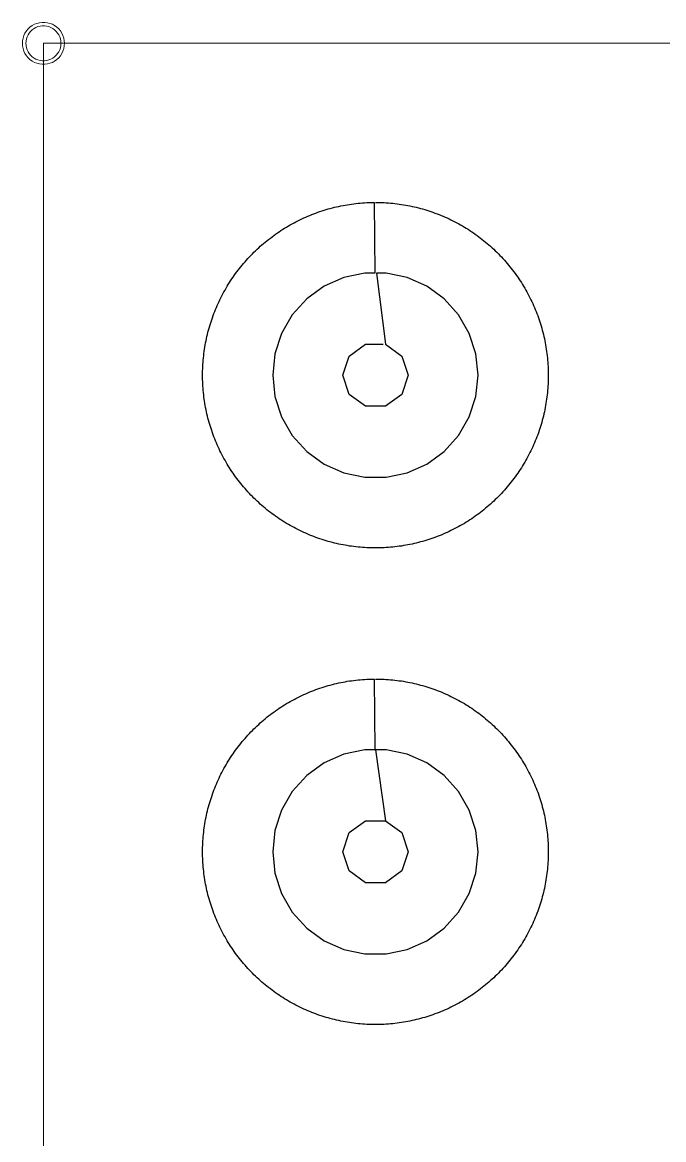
# Model space of a CAD drawing. Header units: millimetres. Extents: x 125 to 379, y 147 to 312.
# Drawn here: x 124.9 to 170.6, y 231.9 to 311.6 of the extents above; entities that cross this region are included whole.
import ezdxf

# ---------------------------------------------------------------- set-up
doc = ezdxf.new("R2010")
doc.units = ezdxf.units.MM
doc.layers.add('TOP_Full_CutOut_90', color=7, linetype='Continuous')
for name, color, linetype, lineweight in [('TOP_Full_CutOut_90_1', 7, 'Continuous', 18), ('TOP_Full_CutOut_90_2', 7, 'Continuous', 18), ('TOP_Full_CutOut_90_3', 7, 'Continuous', 18)]:
    doc.layers.add(name, color=color, linetype=linetype, lineweight=lineweight)

msp = doc.modelspace()

# ---------------------------------------------------------------- linework, layer by layer
at = {"layer": 'TOP_Full_CutOut_90'}
for points in [[(150.046033, 298.728941), (150.20091, 298.727968), (150.355762, 298.725049), (150.510565, 298.720184), (150.665295, 298.713374), (150.819927, 298.704621), (150.974436, 298.693925), (151.128799, 298.681288), (151.282992, 298.666713), (151.436988, 298.650201), (151.590766, 298.631755), (151.744299, 298.611378), (151.897564, 298.589074), (152.050537, 298.564846), (152.203193, 298.538697), (152.355508, 298.510632), (152.507459, 298.480655), (152.659021, 298.448771), (152.810171, 298.414985), (152.960884, 298.379302), (153.111136, 298.341729), (153.260905, 298.30227), (153.410166, 298.260932), (153.558896, 298.217722), (153.707071, 298.172647), (153.854668, 298.125713), (154.001663, 298.076928), (154.148034, 298.0263), (154.293758, 297.973836), (154.43881, 297.919545), (154.583169, 297.863436), (154.726811, 297.805518), (154.869714, 297.745799), (155.011855, 297.684289), (155.153213, 297.620997), (155.293763, 297.555935), (155.433485, 297.489111), (155.572357, 297.420537), (155.710355, 297.350223), (155.847459, 297.278181), (155.983648, 297.204421), (156.118898, 297.128956), (156.253189, 297.051797), (156.386501, 296.972957), (156.518811, 296.892448), (156.650099, 296.810283), (156.780344, 296.726474), (156.909525, 296.641036), (157.037623, 296.553981), (157.164617, 296.465323), (157.290487, 296.375076), (157.415212, 296.283254), (157.538774, 296.189873), (157.661153, 296.094946), (157.78233, 295.998489), (157.902284, 295.900517), (158.020998, 295.801045), (158.138453, 295.70009), (158.25463, 295.597666), (158.36951, 295.49379), (158.483077, 295.38848), (158.59531, 295.28175), (158.706194, 295.173618), (158.815711, 295.064102), (158.923842, 294.953218), (159.030572, 294.840984), (159.135883, 294.727418), (159.239758, 294.612538), (159.342182, 294.496361), (159.443137, 294.378906), (159.542609, 294.260192), (159.640581, 294.140237), (159.737038, 294.019061), (159.831965, 293.896682), (159.925347, 293.77312), (160.017168, 293.648394), (160.107415, 293.522525), (160.196073, 293.395531), (160.283128, 293.267433), (160.368567, 293.138252), (160.452375, 293.008006), (160.53454, 292.876719), (160.61505, 292.744408), (160.69389, 292.611097), (160.771048, 292.476806), (160.846513, 292.341555), (160.920273, 292.205367), (160.992315, 292.068263), (161.062629, 291.930264), (161.131203, 291.791393), (161.198027, 291.651671), (161.26309, 291.51112), (161.326381, 291.369763), (161.387891, 291.227622), (161.44761, 291.084719), (161.505529, 290.941076), (161.561638, 290.796718), (161.615928, 290.651665), (161.668392, 290.505942), (161.71902, 290.359571), (161.767805, 290.212576), (161.814739, 290.064979), (161.859815, 289.916804), (161.903025, 289.768074), (161.944362, 289.618813), (161.983821, 289.469044), (162.021395, 289.318791), (162.057077, 289.168078), (162.090863, 289.016929), (162.122747, 288.865367), (162.152724, 288.713416), (162.180789, 288.5611), (162.206938, 288.408444), (162.231166, 288.255472), (162.253471, 288.102207), (162.273847, 287.948673), (162.292293, 287.794896), (162.308805, 287.640899), (162.32338, 287.486707), (162.336017, 287.332344), (162.346713, 287.177834), (162.355466, 287.023202), (162.362276, 286.868473), (162.367141, 286.71367), (162.37006, 286.558818), (162.371033, 286.403941), (162.371033, 286.403941), (162.37006, 286.249065), (162.367141, 286.094213), (162.362276, 285.93941), (162.355466, 285.78468), (162.346713, 285.630048), (162.336017, 285.475538), (162.32338, 285.321175), (162.308805, 285.166983), (162.292293, 285.012986), (162.273847, 284.859209), (162.253471, 284.705676), (162.231166, 284.552411), (162.206938, 284.399438), (162.180789, 284.246782), (162.152724, 284.094467), (162.122747, 283.942516), (162.090863, 283.790954), (162.057077, 283.639804), (162.021395, 283.489091), (161.983821, 283.338838), (161.944362, 283.18907), (161.903025, 283.039809), (161.859815, 282.891079), (161.814739, 282.742904), (161.767805, 282.595307), (161.71902, 282.448311), (161.668392, 282.30194), (161.615928, 282.156217), (161.561638, 282.011165), (161.505529, 281.866806), (161.44761, 281.723164), (161.387891, 281.580261), (161.326381, 281.438119), (161.26309, 281.296762), (161.198027, 281.156211), (161.131203, 281.016489), (161.062629, 280.877618), (160.992315, 280.739619), (160.920273, 280.602515), (160.846513, 280.466327), (160.771048, 280.331077), (160.69389, 280.196785), (160.61505, 280.063474), (160.53454, 279.931164), (160.452375, 279.799876), (160.368567, 279.669631), (160.283128, 279.540449), (160.196073, 279.412351), (160.107415, 279.285358), (160.017168, 279.159488), (159.925347, 279.034762), (159.831965, 278.9112), (159.737038, 278.788822), (159.640581, 278.667645), (159.542609, 278.547691), (159.443137, 278.428977), (159.342182, 278.311522), (159.239758, 278.195345), (159.135883, 278.080464), (159.030572, 277.966898), (158.923842, 277.854664), (158.815711, 277.74378), (158.706194, 277.634264), (158.59531, 277.526133), (158.483077, 277.419403), (158.36951, 277.314092), (158.25463, 277.210217), (158.138453, 277.107793), (158.020998, 277.006837), (157.902284, 276.907366), (157.78233, 276.809393), (157.661153, 276.712936), (157.538774, 276.61801), (157.415212, 276.524628), (157.290487, 276.432807), (157.164617, 276.34256), (157.037623, 276.253902), (156.909525, 276.166847), (156.780344, 276.081408), (156.650099, 275.9976), (156.518811, 275.915434), (156.386501, 275.834925), (156.253189, 275.756085), (156.118898, 275.678926), (155.983648, 275.603461), (155.847459, 275.529702), (155.710355, 275.45766), (155.572357, 275.387346), (155.433485, 275.318772), (155.293763, 275.251948), (155.153213, 275.186885), (155.011855, 275.123594), (154.869714, 275.062084), (154.726811, 275.002365), (154.583169, 274.944446), (154.43881, 274.888337), (154.293758, 274.834046), (154.148034, 274.781583), (154.001663, 274.730955), (153.854668, 274.68217), (153.707071, 274.635236), (153.558896, 274.59016), (153.410166, 274.54695), (153.260905, 274.505613), (153.111136, 274.466154), (152.960884, 274.42858), (152.810171, 274.392898), (152.659021, 274.359112), (152.507459, 274.327228), (152.355508, 274.297251), (152.203193, 274.269186), (152.050537, 274.243037), (151.897564, 274.218808), (151.744299, 274.196504), (151.590766, 274.176128), (151.436988, 274.157682), (151.282992, 274.14117), (151.128799, 274.126595), (150.974436, 274.113958), (150.819927, 274.103262), (150.665295, 274.094508), (150.510565, 274.087698), (150.355762, 274.082834), (150.20091, 274.079914), (150.046033, 274.078941), (149.891157, 274.079914), (149.736305, 274.082834), (149.581502, 274.087698), (149.426772, 274.094508), (149.27214, 274.103262), (149.117631, 274.113958), (148.963267, 274.126595), (148.809075, 274.14117), (148.655079, 274.157682), (148.501301, 274.176128), (148.347768, 274.196504), (148.194503, 274.218808), (148.04153, 274.243037), (147.888874, 274.269186), (147.736559, 274.297251), (147.584608, 274.327228), (147.433046, 274.359112), (147.281896, 274.392898), (147.131183, 274.42858), (146.980931, 274.466154), (146.831162, 274.505613), (146.681901, 274.54695), (146.533171, 274.59016), (146.384996, 274.635236), (146.237399, 274.68217), (146.090403, 274.730955), (145.944033, 274.781583), (145.798309, 274.834046), (145.653257, 274.888337), (145.508898, 274.944446), (145.365256, 275.002365), (145.222353, 275.062084), (145.080212, 275.123594), (144.938854, 275.186885), (144.798304, 275.251948), (144.658582, 275.318772), (144.51971, 275.387346), (144.381712, 275.45766), (144.244608, 275.529702), (144.108419, 275.603461), (143.973169, 275.678926), (143.838878, 275.756085), (143.705566, 275.834925), (143.573256, 275.915434), (143.441968, 275.9976), (143.311723, 276.081408), (143.182541, 276.166847), (143.054444, 276.253902), (142.92745, 276.34256), (142.80158, 276.432807), (142.676855, 276.524628), (142.553293, 276.61801), (142.430914, 276.712936), (142.309737, 276.809393), (142.189783, 276.907366), (142.071069, 277.006837), (141.953614, 277.107793), (141.837437, 277.210217), (141.722557, 277.314092), (141.60899, 277.419403), (141.496756, 277.526133), (141.385873, 277.634264), (141.276356, 277.74378), (141.168225, 277.854664), (141.061495, 277.966898), (140.956184, 278.080464), (140.852309, 278.195345), (140.749885, 278.311522), (140.64893, 278.428977), (140.549458, 278.547691), (140.451486, 278.667645), (140.355029, 278.788822), (140.260102, 278.9112), (140.16672, 279.034762), (140.074899, 279.159488), (139.984652, 279.285358), (139.895994, 279.412351), (139.808939, 279.540449), (139.7235, 279.669631), (139.639692, 279.799876), (139.557526, 279.931164), (139.477017, 280.063474), (139.398177, 280.196785), (139.321019, 280.331077), (139.245554, 280.466327), (139.171794, 280.602515), (139.099752, 280.739619), (139.029438, 280.877618), (138.960864, 281.016489), (138.89404, 281.156211), (138.828977, 281.296762), (138.765686, 281.438119), (138.704176, 281.580261), (138.644457, 281.723164), (138.586538, 281.866806), (138.530429, 282.011165), (138.476139, 282.156217), (138.423675, 282.30194), (138.373047, 282.448311), (138.324262, 282.595307), (138.277328, 282.742904), (138.232252, 282.891079), (138.189042, 283.039809), (138.147705, 283.18907), (138.108246, 283.338838), (138.070672, 283.489091), (138.03499, 283.639804), (138.001204, 283.790954), (137.96932, 283.942516), (137.939343, 284.094467), (137.911278, 284.246782), (137.885129, 284.399438), (137.860901, 284.552411), (137.838596, 284.705676), (137.81822, 284.859209), (137.799774, 285.012986), (137.783262, 285.166983), (137.768687, 285.321175), (137.75605, 285.475538), (137.745354, 285.630048), (137.7366, 285.78468), (137.729791, 285.93941), (137.724926, 286.094213), (137.722007, 286.249065), (137.721033, 286.403941), (137.722007, 286.558818), (137.724926, 286.71367), (137.729791, 286.868473), (137.7366, 287.023202), (137.745354, 287.177834), (137.75605, 287.332344), (137.768687, 287.486707), (137.783262, 287.640899), (137.799774, 287.794896), (137.81822, 287.948673), (137.838596, 288.102207), (137.860901, 288.255472), (137.885129, 288.408444), (137.911278, 288.5611), (137.939343, 288.713416), (137.96932, 288.865367), (138.001204, 289.016929), (138.03499, 289.168078), (138.070672, 289.318791), (138.108246, 289.469044), (138.147705, 289.618813), (138.189042, 289.768074), (138.232252, 289.916804), (138.277328, 290.064979), (138.324262, 290.212576), (138.373047, 290.359571), (138.423675, 290.505942), (138.476139, 290.651665), (138.530429, 290.796718), (138.586538, 290.941076), (138.644457, 291.084719), (138.704176, 291.227622), (138.765686, 291.369763), (138.828977, 291.51112), (138.89404, 291.651671), (138.960864, 291.791393), (139.029438, 291.930264), (139.099752, 292.068263), (139.171794, 292.205367), (139.245554, 292.341555), (139.321019, 292.476806), (139.398177, 292.611097), (139.477017, 292.744408), (139.557526, 292.876719), (139.639692, 293.008006), (139.7235, 293.138252), (139.808939, 293.267433), (139.895994, 293.395531), (139.984652, 293.522525), (140.074899, 293.648394), (140.16672, 293.77312), (140.260102, 293.896682), (140.355029, 294.019061), (140.451486, 294.140237), (140.549458, 294.260192), (140.64893, 294.378906), (140.749885, 294.496361), (140.852309, 294.612538), (140.956184, 294.727418), (141.061495, 294.840984), (141.168225, 294.953218), (141.276356, 295.064102), (141.385873, 295.173618), (141.496756, 295.28175), (141.60899, 295.38848), (141.722557, 295.49379), (141.837437, 295.597666), (141.953614, 295.70009), (142.071069, 295.801045), (142.189783, 295.900517), (142.309737, 295.998489), (142.430914, 296.094946), (142.553293, 296.189873), (142.676855, 296.283254), (142.80158, 296.375076), (142.92745, 296.465323), (143.054444, 296.553981), (143.182541, 296.641036), (143.311723, 296.726474), (143.441968, 296.810283), (143.573256, 296.892448), (143.705566, 296.972957), (143.838878, 297.051797), (143.973169, 297.128956), (144.108419, 297.204421), (144.244608, 297.278181), (144.381712, 297.350223), (144.51971, 297.420537), (144.658582, 297.489111), (144.798304, 297.555935), (144.938854, 297.620997), (145.080212, 297.684289), (145.222353, 297.745799), (145.365256, 297.805518), (145.508898, 297.863436), (145.653257, 297.919545), (145.798309, 297.973836), (145.944033, 298.0263), (146.090403, 298.076928), (146.237399, 298.125713), (146.384996, 298.172647), (146.533171, 298.217722), (146.681901, 298.260932), (146.831162, 298.30227), (146.980931, 298.341729), (147.131183, 298.379302), (147.281896, 298.414985), (147.433046, 298.448771), (147.584608, 298.480655), (147.736559, 298.510632), (147.888874, 298.538697), (148.04153, 298.564846), (148.194503, 298.589074), (148.347768, 298.611378), (148.501301, 298.631755), (148.655079, 298.650201), (148.809075, 298.666713), (148.963267, 298.681288), (149.117631, 298.693925), (149.27214, 298.704621), (149.426772, 298.713374), (149.581502, 298.720184), (149.736305, 298.725049), (149.891157, 298.727968), (149.968595, 298.728455), (150.007184, 293.688814), (149.280362, 293.688814), (147.782484, 293.37043), (146.383533, 292.747577), (145.144652, 291.847477), (144.119984, 290.709468), (143.354313, 289.383287), (142.881102, 287.926894), (142.721033, 286.403941), (142.881102, 284.880988), (143.354313, 283.424595), (144.119984, 282.098414), (145.144652, 280.960405), (146.383533, 280.060305), (147.782484, 279.437452), (149.280362, 279.119068), (150.811704, 279.119068), (152.309583, 279.437452), (153.708533, 280.060305), (154.947415, 280.960405), (155.972083, 282.098414), (156.737754, 283.424595), (157.210965, 284.880988), (157.371033, 286.403941), (157.371033, 286.403941), (157.210965, 287.926894), (156.737754, 289.383287), (155.972083, 290.709468), (154.947415, 291.847477), (153.708533, 292.747577), (152.309583, 293.37043), (150.811704, 293.688814), (150.111947, 293.687631), (150.764498, 288.615148), (151.926998, 287.770542), (152.371033, 286.403941), (152.371033, 286.403941), (151.926998, 285.037341), (150.764498, 284.192735), (149.327569, 284.192735), (148.165069, 285.037341), (147.721033, 286.403941), (148.165069, 287.770542), (149.327569, 288.615148), (150.595752, 288.615148)], [(150.046033, 264.728941), (150.20091, 264.727968), (150.355762, 264.725049), (150.510565, 264.720184), (150.665295, 264.713374), (150.819927, 264.704621), (150.974436, 264.693925), (151.128799, 264.681288), (151.282992, 264.666713), (151.436988, 264.650201), (151.590766, 264.631755), (151.744299, 264.611378), (151.897564, 264.589074), (152.050537, 264.564846), (152.203193, 264.538697), (152.355508, 264.510632), (152.507459, 264.480655), (152.659021, 264.448771), (152.810171, 264.414985), (152.960884, 264.379302), (153.111136, 264.341729), (153.260905, 264.30227), (153.410166, 264.260932), (153.558896, 264.217722), (153.707071, 264.172647), (153.854668, 264.125713), (154.001663, 264.076928), (154.148034, 264.0263), (154.293758, 263.973836), (154.43881, 263.919545), (154.583169, 263.863436), (154.726811, 263.805518), (154.869714, 263.745799), (155.011855, 263.684289), (155.153213, 263.620997), (155.293763, 263.555935), (155.433485, 263.489111), (155.572357, 263.420537), (155.710355, 263.350223), (155.847459, 263.278181), (155.983648, 263.204421), (156.118898, 263.128956), (156.253189, 263.051797), (156.386501, 262.972957), (156.518811, 262.892448), (156.650099, 262.810283), (156.780344, 262.726474), (156.909525, 262.641036), (157.037623, 262.553981), (157.164617, 262.465323), (157.290487, 262.375076), (157.415212, 262.283254), (157.538774, 262.189873), (157.661153, 262.094946), (157.78233, 261.998489), (157.902284, 261.900517), (158.020998, 261.801045), (158.138453, 261.70009), (158.25463, 261.597666), (158.36951, 261.49379), (158.483077, 261.38848), (158.59531, 261.28175), (158.706194, 261.173618), (158.815711, 261.064102), (158.923842, 260.953218), (159.030572, 260.840984), (159.135883, 260.727418), (159.239758, 260.612538), (159.342182, 260.496361), (159.443137, 260.378906), (159.542609, 260.260192), (159.640581, 260.140237), (159.737038, 260.019061), (159.831965, 259.896682), (159.925347, 259.77312), (160.017168, 259.648394), (160.107415, 259.522525), (160.196073, 259.395531), (160.283128, 259.267433), (160.368567, 259.138252), (160.452375, 259.008006), (160.53454, 258.876719), (160.61505, 258.744408), (160.69389, 258.611097), (160.771048, 258.476806), (160.846513, 258.341555), (160.920273, 258.205367), (160.992315, 258.068263), (161.062629, 257.930264), (161.131203, 257.791393), (161.198027, 257.651671), (161.26309, 257.51112), (161.326381, 257.369763), (161.387891, 257.227622), (161.44761, 257.084719), (161.505529, 256.941076), (161.561638, 256.796718), (161.615928, 256.651665), (161.668392, 256.505942), (161.71902, 256.359571), (161.767805, 256.212576), (161.814739, 256.064979), (161.859815, 255.916804), (161.903025, 255.768074), (161.944362, 255.618813), (161.983821, 255.469044), (162.021395, 255.318791), (162.057077, 255.168078), (162.090863, 255.016929), (162.122747, 254.865367), (162.152724, 254.713416), (162.180789, 254.5611), (162.206938, 254.408444), (162.231166, 254.255472), (162.253471, 254.102207), (162.273847, 253.948673), (162.292293, 253.794896), (162.308805, 253.640899), (162.32338, 253.486707), (162.336017, 253.332344), (162.346713, 253.177834), (162.355466, 253.023202), (162.362276, 252.868473), (162.367141, 252.71367), (162.37006, 252.558818), (162.371033, 252.403941), (162.371033, 252.403941), (162.37006, 252.249065), (162.367141, 252.094213), (162.362276, 251.93941), (162.355466, 251.78468), (162.346713, 251.630048), (162.336017, 251.475538), (162.32338, 251.321175), (162.308805, 251.166983), (162.292293, 251.012986), (162.273847, 250.859209), (162.253471, 250.705676), (162.231166, 250.552411), (162.206938, 250.399438), (162.180789, 250.246782), (162.152724, 250.094467), (162.122747, 249.942516), (162.090863, 249.790954), (162.057077, 249.639804), (162.021395, 249.489091), (161.983821, 249.338838), (161.944362, 249.18907), (161.903025, 249.039809), (161.859815, 248.891079), (161.814739, 248.742904), (161.767805, 248.595307), (161.71902, 248.448311), (161.668392, 248.30194), (161.615928, 248.156217), (161.561638, 248.011165), (161.505529, 247.866806), (161.44761, 247.723164), (161.387891, 247.580261), (161.326381, 247.438119), (161.26309, 247.296762), (161.198027, 247.156211), (161.131203, 247.016489), (161.062629, 246.877618), (160.992315, 246.739619), (160.920273, 246.602515), (160.846513, 246.466327), (160.771048, 246.331077), (160.69389, 246.196785), (160.61505, 246.063474), (160.53454, 245.931164), (160.452375, 245.799876), (160.368567, 245.669631), (160.283128, 245.540449), (160.196073, 245.412351), (160.107415, 245.285358), (160.017168, 245.159488), (159.925347, 245.034762), (159.831965, 244.9112), (159.737038, 244.788822), (159.640581, 244.667645), (159.542609, 244.547691), (159.443137, 244.428977), (159.342182, 244.311522), (159.239758, 244.195345), (159.135883, 244.080464), (159.030572, 243.966898), (158.923842, 243.854664), (158.815711, 243.74378), (158.706194, 243.634264), (158.59531, 243.526133), (158.483077, 243.419403), (158.36951, 243.314092), (158.25463, 243.210217), (158.138453, 243.107793), (158.020998, 243.006837), (157.902284, 242.907366), (157.78233, 242.809393), (157.661153, 242.712936), (157.538774, 242.61801), (157.415212, 242.524628), (157.290487, 242.432807), (157.164617, 242.34256), (157.037623, 242.253902), (156.909525, 242.166847), (156.780344, 242.081408), (156.650099, 241.9976), (156.518811, 241.915434), (156.386501, 241.834925), (156.253189, 241.756085), (156.118898, 241.678926), (155.983648, 241.603461), (155.847459, 241.529702), (155.710355, 241.45766), (155.572357, 241.387346), (155.433485, 241.318772), (155.293763, 241.251948), (155.153213, 241.186885), (155.011855, 241.123594), (154.869714, 241.062084), (154.726811, 241.002365), (154.583169, 240.944446), (154.43881, 240.888337), (154.293758, 240.834046), (154.148034, 240.781583), (154.001663, 240.730955), (153.854668, 240.68217), (153.707071, 240.635236), (153.558896, 240.59016), (153.410166, 240.54695), (153.260905, 240.505613), (153.111136, 240.466154), (152.960884, 240.42858), (152.810171, 240.392898), (152.659021, 240.359112), (152.507459, 240.327228), (152.355508, 240.297251), (152.203193, 240.269186), (152.050537, 240.243037), (151.897564, 240.218808), (151.744299, 240.196504), (151.590766, 240.176128), (151.436988, 240.157682), (151.282992, 240.14117), (151.128799, 240.126595), (150.974436, 240.113958), (150.819927, 240.103262), (150.665295, 240.094508), (150.510565, 240.087698), (150.355762, 240.082834), (150.20091, 240.079914), (150.046033, 240.078941), (149.891157, 240.079914), (149.736305, 240.082834), (149.581502, 240.087698), (149.426772, 240.094508), (149.27214, 240.103262), (149.117631, 240.113958), (148.963267, 240.126595), (148.809075, 240.14117), (148.655079, 240.157682), (148.501301, 240.176128), (148.347768, 240.196504), (148.194503, 240.218808), (148.04153, 240.243037), (147.888874, 240.269186), (147.736559, 240.297251), (147.584608, 240.327228), (147.433046, 240.359112), (147.281896, 240.392898), (147.131183, 240.42858), (146.980931, 240.466154), (146.831162, 240.505613), (146.681901, 240.54695), (146.533171, 240.59016), (146.384996, 240.635236), (146.237399, 240.68217), (146.090403, 240.730955), (145.944033, 240.781583), (145.798309, 240.834046), (145.653257, 240.888337), (145.508898, 240.944446), (145.365256, 241.002365), (145.222353, 241.062084), (145.080212, 241.123594), (144.938854, 241.186885), (144.798304, 241.251948), (144.658582, 241.318772), (144.51971, 241.387346), (144.381712, 241.45766), (144.244608, 241.529702), (144.108419, 241.603461), (143.973169, 241.678926), (143.838878, 241.756085), (143.705566, 241.834925), (143.573256, 241.915434), (143.441968, 241.9976), (143.311723, 242.081408), (143.182541, 242.166847), (143.054444, 242.253902), (142.92745, 242.34256), (142.80158, 242.432807), (142.676855, 242.524628), (142.553293, 242.61801), (142.430914, 242.712936), (142.309737, 242.809393), (142.189783, 242.907366), (142.071069, 243.006837), (141.953614, 243.107793), (141.837437, 243.210217), (141.722557, 243.314092), (141.60899, 243.419403), (141.496756, 243.526133), (141.385873, 243.634264), (141.276356, 243.74378), (141.168225, 243.854664), (141.061495, 243.966898), (140.956184, 244.080464), (140.852309, 244.195345), (140.749885, 244.311522), (140.64893, 244.428977), (140.549458, 244.547691), (140.451486, 244.667645), (140.355029, 244.788822), (140.260102, 244.9112), (140.16672, 245.034762), (140.074899, 245.159488), (139.984652, 245.285358), (139.895994, 245.412351), (139.808939, 245.540449), (139.7235, 245.669631), (139.639692, 245.799876), (139.557526, 245.931164), (139.477017, 246.063474), (139.398177, 246.196785), (139.321019, 246.331077), (139.245554, 246.466327), (139.171794, 246.602515), (139.099752, 246.739619), (139.029438, 246.877618), (138.960864, 247.016489), (138.89404, 247.156211), (138.828977, 247.296762), (138.765686, 247.438119), (138.704176, 247.580261), (138.644457, 247.723164), (138.586538, 247.866806), (138.530429, 248.011165), (138.476139, 248.156217), (138.423675, 248.30194), (138.373047, 248.448311), (138.324262, 248.595307), (138.277328, 248.742904), (138.232252, 248.891079), (138.189042, 249.039809), (138.147705, 249.18907), (138.108246, 249.338838), (138.070672, 249.489091), (138.03499, 249.639804), (138.001204, 249.790954), (137.96932, 249.942516), (137.939343, 250.094467), (137.911278, 250.246782), (137.885129, 250.399438), (137.860901, 250.552411), (137.838596, 250.705676), (137.81822, 250.859209), (137.799774, 251.012986), (137.783262, 251.166983), (137.768687, 251.321175), (137.75605, 251.475538), (137.745354, 251.630048), (137.7366, 251.78468), (137.729791, 251.93941), (137.724926, 252.094213), (137.722007, 252.249065), (137.721033, 252.403941), (137.722007, 252.558818), (137.724926, 252.71367), (137.729791, 252.868473), (137.7366, 253.023202), (137.745354, 253.177834), (137.75605, 253.332344), (137.768687, 253.486707), (137.783262, 253.640899), (137.799774, 253.794896), (137.81822, 253.948673), (137.838596, 254.102207), (137.860901, 254.255472), (137.885129, 254.408444), (137.911278, 254.5611), (137.939343, 254.713416), (137.96932, 254.865367), (138.001204, 255.016929), (138.03499, 255.168078), (138.070672, 255.318791), (138.108246, 255.469044), (138.147705, 255.618813), (138.189042, 255.768074), (138.232252, 255.916804), (138.277328, 256.064979), (138.324262, 256.212576), (138.373047, 256.359571), (138.423675, 256.505942), (138.476139, 256.651665), (138.530429, 256.796718), (138.586538, 256.941076), (138.644457, 257.084719), (138.704176, 257.227622), (138.765686, 257.369763), (138.828977, 257.51112), (138.89404, 257.651671), (138.960864, 257.791393), (139.029438, 257.930264), (139.099752, 258.068263), (139.171794, 258.205367), (139.245554, 258.341555), (139.321019, 258.476806), (139.398177, 258.611097), (139.477017, 258.744408), (139.557526, 258.876719), (139.639692, 259.008006), (139.7235, 259.138252), (139.808939, 259.267433), (139.895994, 259.395531), (139.984652, 259.522525), (140.074899, 259.648394), (140.16672, 259.77312), (140.260102, 259.896682), (140.355029, 260.019061), (140.451486, 260.140237), (140.549458, 260.260192), (140.64893, 260.378906), (140.749885, 260.496361), (140.852309, 260.612538), (140.956184, 260.727418), (141.061495, 260.840984), (141.168225, 260.953218), (141.276356, 261.064102), (141.385873, 261.173618), (141.496756, 261.28175), (141.60899, 261.38848), (141.722557, 261.49379), (141.837437, 261.597666), (141.953614, 261.70009), (142.071069, 261.801045), (142.189783, 261.900517), (142.309737, 261.998489), (142.430914, 262.094946), (142.553293, 262.189873), (142.676855, 262.283254), (142.80158, 262.375076), (142.92745, 262.465323), (143.054444, 262.553981), (143.182541, 262.641036), (143.311723, 262.726474), (143.441968, 262.810283), (143.573256, 262.892448), (143.705566, 262.972957), (143.838878, 263.051797), (143.973169, 263.128956), (144.108419, 263.204421), (144.244608, 263.278181), (144.381712, 263.350223), (144.51971, 263.420537), (144.658582, 263.489111), (144.798304, 263.555935), (144.938854, 263.620997), (145.080212, 263.684289), (145.222353, 263.745799), (145.365256, 263.805518), (145.508898, 263.863436), (145.653257, 263.919545), (145.798309, 263.973836), (145.944033, 264.0263), (146.090403, 264.076928), (146.237399, 264.125713), (146.384996, 264.172647), (146.533171, 264.217722), (146.681901, 264.260932), (146.831162, 264.30227), (146.980931, 264.341729), (147.131183, 264.379302), (147.281896, 264.414985), (147.433046, 264.448771), (147.584608, 264.480655), (147.736559, 264.510632), (147.888874, 264.538697), (148.04153, 264.564846), (148.194503, 264.589074), (148.347768, 264.611378), (148.501301, 264.631755), (148.655079, 264.650201), (148.809075, 264.666713), (148.963267, 264.681288), (149.117631, 264.693925), (149.27214, 264.704621), (149.426772, 264.713374), (149.581502, 264.720184), (149.736305, 264.725049), (149.891157, 264.727968), (149.968595, 264.728455), (150.007184, 259.688814), (149.280362, 259.688814), (147.782484, 259.37043), (146.383533, 258.747577), (145.144652, 257.847477), (144.119984, 256.709468), (143.354313, 255.383287), (142.881102, 253.926894), (142.721033, 252.403941), (142.881102, 250.880988), (143.354313, 249.424595), (144.119984, 248.098414), (145.144652, 246.960405), (146.383533, 246.060305), (147.782484, 245.437452), (149.280362, 245.119068), (150.811704, 245.119068), (152.309583, 245.437452), (153.708533, 246.060305), (154.947415, 246.960405), (155.972083, 248.098414), (156.737754, 249.424595), (157.210965, 250.880988), (157.371033, 252.403941), (157.371033, 252.403941), (157.210965, 253.926894), (156.737754, 255.383287), (155.972083, 256.709468), (154.947415, 257.847477), (153.708533, 258.747577), (152.309583, 259.37043), (150.811704, 259.688814), (150.042324, 259.687513), (150.764498, 254.615148), (151.926998, 253.770542), (152.371033, 252.403941), (152.371033, 252.403941), (151.926998, 251.037341), (150.764498, 250.192735), (149.327569, 250.192735), (148.165069, 251.037341), (147.721033, 252.403941), (148.165069, 253.770542), (149.327569, 254.615148), (150.730146, 254.615148)]]:
    msp.add_lwpolyline(points, dxfattribs=at)
at = {"layer": 'TOP_Full_CutOut_90_1'}
msp.add_lwpolyline([(126.371033, 310.078941), (377.721033, 310.078941), (377.721033, 228.728941), (126.371033, 228.728941)], close=True, dxfattribs=at)
at = {"layer": 'TOP_Full_CutOut_90_2'}
msp.add_lwpolyline([(127.871033, 310.078941), (127.859205, 309.890941), (127.823908, 309.705906), (127.765698, 309.526754), (127.685493, 309.35631), (127.584558, 309.197263), (127.464486, 309.05212), (127.327169, 308.923171), (127.174773, 308.812449), (127.009702, 308.7217), (126.834558, 308.652356), (126.652105, 308.60551), (126.465219, 308.581901), (126.276847, 308.581901), (126.089961, 308.60551), (125.907508, 308.652356), (125.732364, 308.7217), (125.567293, 308.812449), (125.414897, 308.923171), (125.27758, 309.05212), (125.157508, 309.197263), (125.056573, 309.35631), (124.976368, 309.526754), (124.918158, 309.705906), (124.882861, 309.890941), (124.871033, 310.078941), (124.882861, 310.266941), (124.918158, 310.451976), (124.976368, 310.631128), (125.056573, 310.801572), (125.157508, 310.960619), (125.27758, 311.105762), (125.414897, 311.234711), (125.567293, 311.345433), (125.732364, 311.436182), (125.907508, 311.505526), (126.089961, 311.552372), (126.276847, 311.575981), (126.465219, 311.575981), (126.652105, 311.552372), (126.834558, 311.505526), (127.009702, 311.436182), (127.174773, 311.345433), (127.327169, 311.234711), (127.464486, 311.105762), (127.584558, 310.960619), (127.685493, 310.801572), (127.765698, 310.631128), (127.823908, 310.451976), (127.859205, 310.266941), (127.871033, 310.078941)], close=True, dxfattribs=at)
at = {"layer": 'TOP_Full_CutOut_90_3'}
msp.add_lwpolyline([(127.621033, 310.078941), (127.611176, 309.922274), (127.581762, 309.768079), (127.533254, 309.618785), (127.466416, 309.476749), (127.382304, 309.344209), (127.282244, 309.223257), (127.167813, 309.115799), (127.040816, 309.023531), (126.903257, 308.947907), (126.757304, 308.89012), (126.60526, 308.851082), (126.449521, 308.831408), (126.292545, 308.831408), (126.136806, 308.851082), (125.984762, 308.89012), (125.838809, 308.947907), (125.70125, 309.023531), (125.574253, 309.115799), (125.459822, 309.223257), (125.359762, 309.344209), (125.27565, 309.476749), (125.208812, 309.618785), (125.160304, 309.768079), (125.13089, 309.922274), (125.121033, 310.078941), (125.13089, 310.235608), (125.160304, 310.389803), (125.208812, 310.539097), (125.27565, 310.681133), (125.359762, 310.813673), (125.459822, 310.934625), (125.574253, 311.042083), (125.70125, 311.134351), (125.838809, 311.209975), (125.984762, 311.267762), (126.136806, 311.3068), (126.292545, 311.326474), (126.449521, 311.326474), (126.60526, 311.3068), (126.757304, 311.267762), (126.903257, 311.209975), (127.040816, 311.134351), (127.167813, 311.042083), (127.282244, 310.934625), (127.382304, 310.813673), (127.466416, 310.681133), (127.533254, 310.539097), (127.581762, 310.389803), (127.611176, 310.235608), (127.621033, 310.078941)], close=True, dxfattribs=at)

doc.saveas('drawing.dxf')
